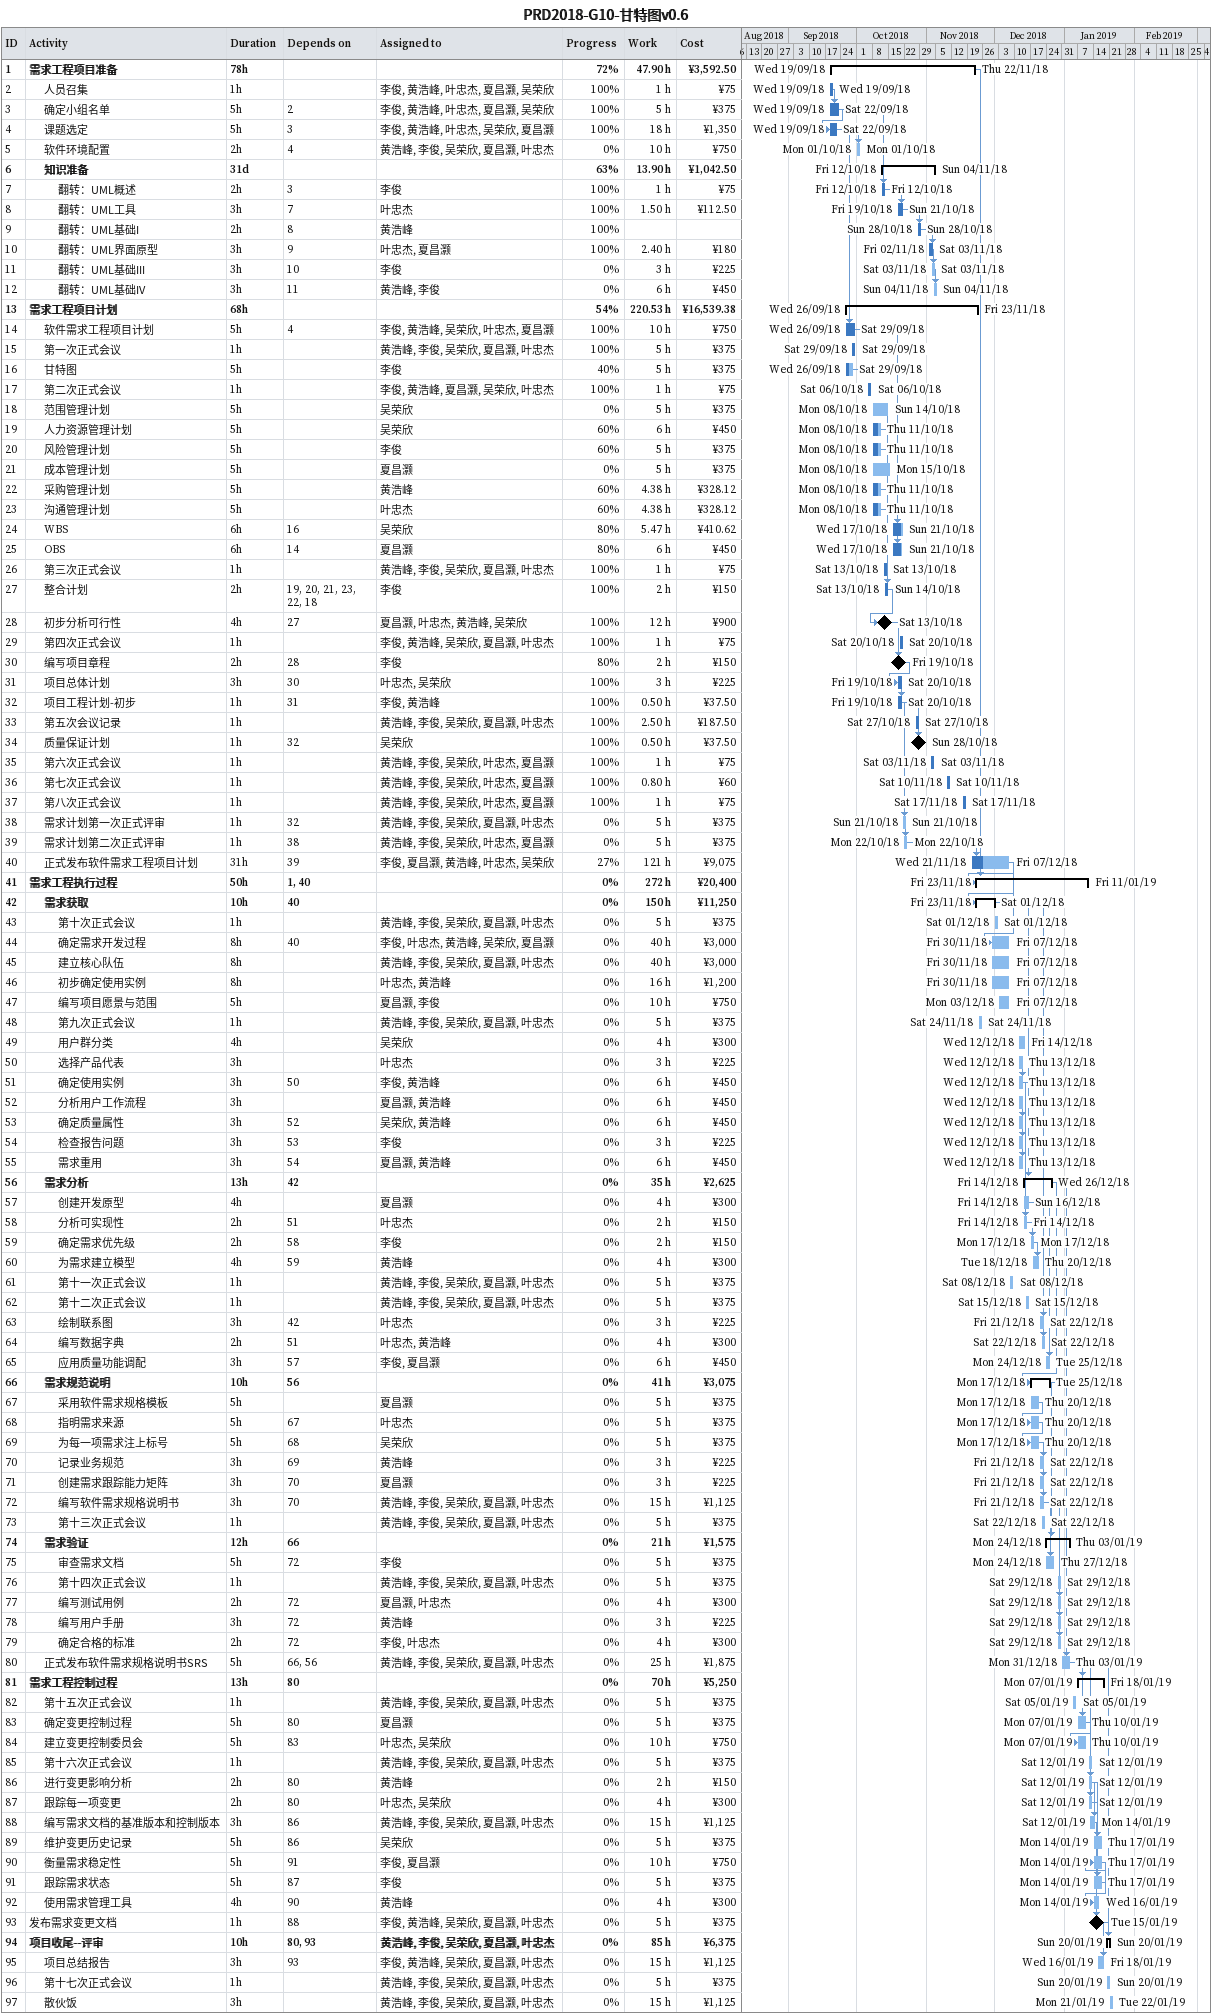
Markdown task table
PRD2018-G10-甘特图v0.6

| ID | Level | Task | Duration | Start | Finish | Predecessors | Resources | % complete | Work (h) | Cost (¥) |
|---|---|---|---|---|---|---|---|---|---|---|
| 1 | 1 | **需求工程项目准备** | 78h | 2018-09-19 | 2018-11-22 |  |  | 72 | 47.90 | 3592.50 |
| 2 | 2 | 人员召集 | 1h | 2018-09-19 | 2018-09-19 |  | 李俊, 黄浩峰, 叶忠杰, 夏昌灏, 吴荣欣 | 100 | 1 | 75 |
| 3 | 2 | 确定小组名单 | 5h | 2018-09-19 | 2018-09-22 | 2 | 李俊, 黄浩峰, 叶忠杰, 夏昌灏, 吴荣欣 | 100 | 5 | 375 |
| 4 | 2 | 课题选定 | 5h | 2018-09-19 | 2018-09-22 | 3 | 李俊, 黄浩峰, 叶忠杰, 吴荣欣, 夏昌灏 | 100 | 18 | 1350 |
| 5 | 2 | 软件环境配置 | 2h | 2018-10-01 | 2018-10-01 | 4 | 黄浩峰, 李俊, 吴荣欣, 夏昌灏, 叶忠杰 | 0 | 10 | 750 |
| 6 | 2 | **知识准备** | 31d | 2018-10-12 | 2018-11-04 |  |  | 63 | 13.90 | 1042.50 |
| 7 | 3 | 翻转：UML概述 | 2h | 2018-10-12 | 2018-10-12 | 3 | 李俊 | 100 | 1 | 75 |
| 8 | 3 | 翻转：UML工具 | 3h | 2018-10-19 | 2018-10-21 | 7 | 叶忠杰 | 100 | 1.50 | 112.50 |
| 9 | 3 | 翻转：UML基础I | 2h | 2018-10-28 | 2018-10-28 | 8 | 黄浩峰 | 100 |  |  |
| 10 | 3 | 翻转：UML界面原型 | 3h | 2018-11-02 | 2018-11-03 | 9 | 叶忠杰, 夏昌灏 | 100 | 2.40 | 180 |
| 11 | 3 | 翻转：UML基础III | 3h | 2018-11-03 | 2018-11-03 | 10 | 李俊 | 0 | 3 | 225 |
| 12 | 3 | 翻转：UML基础IV | 3h | 2018-11-04 | 2018-11-04 | 11 | 黄浩峰, 李俊 | 0 | 6 | 450 |
| 13 | 1 | **需求工程项目计划** | 68h | 2018-09-26 | 2018-11-23 |  |  | 54 | 220.53 | 16539.38 |
| 14 | 2 | 软件需求工程项目计划 | 5h | 2018-09-26 | 2018-09-29 | 4 | 李俊, 黄浩峰, 吴荣欣, 叶忠杰, 夏昌灏 | 100 | 10 | 750 |
| 15 | 2 | 第一次正式会议 | 1h | 2018-09-29 | 2018-09-29 |  | 黄浩峰, 李俊, 吴荣欣, 夏昌灏, 叶忠杰 | 100 | 5 | 375 |
| 16 | 2 | 甘特图 | 5h | 2018-09-26 | 2018-09-29 |  | 李俊 | 40 | 5 | 375 |
| 17 | 2 | 第二次正式会议 | 1h | 2018-10-06 | 2018-10-06 |  | 李俊, 黄浩峰, 夏昌灏, 吴荣欣, 叶忠杰 | 100 | 1 | 75 |
| 18 | 2 | 范围管理计划 | 5h | 2018-10-08 | 2018-10-14 |  | 吴荣欣 | 0 | 5 | 375 |
| 19 | 2 | 人力资源管理计划 | 5h | 2018-10-08 | 2018-10-11 |  | 吴荣欣 | 60 | 6 | 450 |
| 20 | 2 | 风险管理计划 | 5h | 2018-10-08 | 2018-10-11 |  | 李俊 | 60 | 5 | 375 |
| 21 | 2 | 成本管理计划 | 5h | 2018-10-08 | 2018-10-15 |  | 夏昌灏 | 0 | 5 | 375 |
| 22 | 2 | 采购管理计划 | 5h | 2018-10-08 | 2018-10-11 |  | 黄浩峰 | 60 | 4.38 | 328.12 |
| 23 | 2 | 沟通管理计划 | 5h | 2018-10-08 | 2018-10-11 |  | 叶忠杰 | 60 | 4.38 | 328.12 |
| 24 | 2 | WBS | 6h | 2018-10-17 | 2018-10-21 | 16 | 吴荣欣 | 80 | 5.47 | 410.62 |
| 25 | 2 | OBS | 6h | 2018-10-17 | 2018-10-21 | 14 | 夏昌灏 | 80 | 6 | 450 |
| 26 | 2 | 第三次正式会议 | 1h | 2018-10-13 | 2018-10-13 |  | 黄浩峰, 李俊, 吴荣欣, 夏昌灏, 叶忠杰 | 100 | 1 | 75 |
| 27 | 2 | 整合计划 | 2h | 2018-10-13 | 2018-10-14 | 19, 20, 21, 23, 22, 18 | 李俊 | 100 | 2 | 150 |
| 28 | 2 | 初步分析可行性 | 4h | 2018-10-13 | 2018-10-13 | 27 | 夏昌灏, 叶忠杰, 黄浩峰, 吴荣欣 | 100 | 12 | 900 |
| 29 | 2 | 第四次正式会议 | 1h | 2018-10-20 | 2018-10-20 |  | 李俊, 黄浩峰, 吴荣欣, 夏昌灏, 叶忠杰 | 100 | 1 | 75 |
| 30 | 2 | 编写项目章程 | 2h | 2018-10-19 | 2018-10-19 | 28 | 李俊 | 80 | 2 | 150 |
| 31 | 2 | 项目总体计划 | 3h | 2018-10-19 | 2018-10-20 | 30 | 叶忠杰, 吴荣欣 | 100 | 3 | 225 |
| 32 | 2 | 项目工程计划-初步 | 1h | 2018-10-19 | 2018-10-20 | 31 | 李俊, 黄浩峰 | 100 | 0.50 | 37.50 |
| 33 | 2 | 第五次会议记录 | 1h | 2018-10-27 | 2018-10-27 |  | 黄浩峰, 李俊, 吴荣欣, 夏昌灏, 叶忠杰 | 100 | 2.50 | 187.50 |
| 34 | 2 | 质量保证计划 | 1h | 2018-10-28 | 2018-10-28 | 32 | 吴荣欣 | 100 | 0.50 | 37.50 |
| 35 | 2 | 第六次正式会议 | 1h | 2018-11-03 | 2018-11-03 |  | 黄浩峰, 李俊, 吴荣欣, 叶忠杰, 夏昌灏 | 100 | 1 | 75 |
| 36 | 2 | 第七次正式会议 | 1h | 2018-11-10 | 2018-11-10 |  | 黄浩峰, 李俊, 吴荣欣, 叶忠杰, 夏昌灏 | 100 | 0.80 | 60 |
| 37 | 2 | 第八次正式会议 | 1h | 2018-11-17 | 2018-11-17 |  | 黄浩峰, 李俊, 吴荣欣, 叶忠杰, 夏昌灏 | 100 | 1 | 75 |
| 38 | 2 | 需求计划第一次正式评审 | 1h | 2018-10-21 | 2018-10-21 | 32 | 黄浩峰, 李俊, 吴荣欣, 夏昌灏, 叶忠杰 | 0 | 5 | 375 |
| 39 | 2 | 需求计划第二次正式评审 | 1h | 2018-10-22 | 2018-10-22 | 38 | 黄浩峰, 李俊, 吴荣欣, 叶忠杰, 夏昌灏 | 0 | 5 | 375 |
| 40 | 2 | 正式发布软件需求工程项目计划 | 31h | 2018-11-21 | 2018-12-07 | 39 | 李俊, 夏昌灏, 黄浩峰, 叶忠杰, 吴荣欣 | 27 | 121 | 9075 |
| 41 | 1 | **需求工程执行过程** | 50h | 2018-11-23 | 2019-01-11 | 1, 40 |  | 0 | 272 | 20400 |
| 42 | 2 | **需求获取** | 10h | 2018-11-23 | 2018-12-01 | 40 |  | 0 | 150 | 11250 |
| 43 | 3 | 第十次正式会议 | 1h | 2018-12-01 | 2018-12-01 |  | 黄浩峰, 李俊, 吴荣欣, 夏昌灏, 叶忠杰 | 0 | 5 | 375 |
| 44 | 3 | 确定需求开发过程 | 8h | 2018-11-30 | 2018-12-07 | 40 | 李俊, 叶忠杰, 黄浩峰, 吴荣欣, 夏昌灏 | 0 | 40 | 3000 |
| 45 | 3 | 建立核心队伍 | 8h | 2018-11-30 | 2018-12-07 |  | 黄浩峰, 李俊, 吴荣欣, 夏昌灏, 叶忠杰 | 0 | 40 | 3000 |
| 46 | 3 | 初步确定使用实例 | 8h | 2018-11-30 | 2018-12-07 |  | 叶忠杰, 黄浩峰 | 0 | 16 | 1200 |
| 47 | 3 | 编写项目愿景与范围 | 5h | 2018-12-03 | 2018-12-07 |  | 夏昌灏, 李俊 | 0 | 10 | 750 |
| 48 | 3 | 第九次正式会议 | 1h | 2018-11-24 | 2018-11-24 |  | 黄浩峰, 李俊, 吴荣欣, 夏昌灏, 叶忠杰 | 0 | 5 | 375 |
| 49 | 3 | 用户群分类 | 4h | 2018-12-12 | 2018-12-14 |  | 吴荣欣 | 0 | 4 | 300 |
| 50 | 3 | 选择产品代表 | 3h | 2018-12-12 | 2018-12-13 |  | 叶忠杰 | 0 | 3 | 225 |
| 51 | 3 | 确定使用实例 | 3h | 2018-12-12 | 2018-12-13 | 50 | 李俊, 黄浩峰 | 0 | 6 | 450 |
| 52 | 3 | 分析用户工作流程 | 3h | 2018-12-12 | 2018-12-13 |  | 夏昌灏, 黄浩峰 | 0 | 6 | 450 |
| 53 | 3 | 确定质量属性 | 3h | 2018-12-12 | 2018-12-13 | 52 | 吴荣欣, 黄浩峰 | 0 | 6 | 450 |
| 54 | 3 | 检查报告问题 | 3h | 2018-12-12 | 2018-12-13 | 53 | 李俊 | 0 | 3 | 225 |
| 55 | 3 | 需求重用 | 3h | 2018-12-12 | 2018-12-13 | 54 | 夏昌灏, 黄浩峰 | 0 | 6 | 450 |
| 56 | 2 | **需求分析** | 13h | 2018-12-14 | 2018-12-26 | 42 |  | 0 | 35 | 2625 |
| 57 | 3 | 创建开发原型 | 4h | 2018-12-14 | 2018-12-16 |  | 夏昌灏 | 0 | 4 | 300 |
| 58 | 3 | 分析可实现性 | 2h | 2018-12-14 | 2018-12-14 | 51 | 叶忠杰 | 0 | 2 | 150 |
| 59 | 3 | 确定需求优先级 | 2h | 2018-12-17 | 2018-12-17 | 58 | 李俊 | 0 | 2 | 150 |
| 60 | 3 | 为需求建立模型 | 4h | 2018-12-18 | 2018-12-20 | 59 | 黄浩峰 | 0 | 4 | 300 |
| 61 | 3 | 第十一次正式会议 | 1h | 2018-12-08 | 2018-12-08 |  | 黄浩峰, 李俊, 吴荣欣, 夏昌灏, 叶忠杰 | 0 | 5 | 375 |
| 62 | 3 | 第十二次正式会议 | 1h | 2018-12-15 | 2018-12-15 |  | 黄浩峰, 李俊, 吴荣欣, 夏昌灏, 叶忠杰 | 0 | 5 | 375 |
| 63 | 3 | 绘制联系图 | 3h | 2018-12-21 | 2018-12-22 | 42 | 叶忠杰 | 0 | 3 | 225 |
| 64 | 3 | 编写数据字典 | 2h | 2018-12-22 | 2018-12-22 | 51 | 叶忠杰, 黄浩峰 | 0 | 4 | 300 |
| 65 | 3 | 应用质量功能调配 | 3h | 2018-12-24 | 2018-12-25 | 57 | 李俊, 夏昌灏 | 0 | 6 | 450 |
| 66 | 2 | **需求规范说明** | 10h | 2018-12-17 | 2018-12-25 | 56 |  | 0 | 41 | 3075 |
| 67 | 3 | 采用软件需求规格模板 | 5h | 2018-12-17 | 2018-12-20 |  | 夏昌灏 | 0 | 5 | 375 |
| 68 | 3 | 指明需求来源 | 5h | 2018-12-17 | 2018-12-20 | 67 | 叶忠杰 | 0 | 5 | 375 |
| 69 | 3 | 为每一项需求注上标号 | 5h | 2018-12-17 | 2018-12-20 | 68 | 吴荣欣 | 0 | 5 | 375 |
| 70 | 3 | 记录业务规范 | 3h | 2018-12-21 | 2018-12-22 | 69 | 黄浩峰 | 0 | 3 | 225 |
| 71 | 3 | 创建需求跟踪能力矩阵 | 3h | 2018-12-21 | 2018-12-22 | 70 | 夏昌灏 | 0 | 3 | 225 |
| 72 | 3 | 编写软件需求规格说明书 | 3h | 2018-12-21 | 2018-12-22 | 70 | 黄浩峰, 李俊, 吴荣欣, 夏昌灏, 叶忠杰 | 0 | 15 | 1125 |
| 73 | 3 | 第十三次正式会议 | 1h | 2018-12-22 | 2018-12-22 |  | 黄浩峰, 李俊, 吴荣欣, 夏昌灏, 叶忠杰 | 0 | 5 | 375 |
| 74 | 2 | **需求验证** | 12h | 2018-12-24 | 2019-01-03 | 66 |  | 0 | 21 | 1575 |
| 75 | 3 | 审查需求文档 | 5h | 2018-12-24 | 2018-12-27 | 72 | 李俊 | 0 | 5 | 375 |
| 76 | 3 | 第十四次正式会议 | 1h | 2018-12-29 | 2018-12-29 |  | 黄浩峰, 李俊, 吴荣欣, 夏昌灏, 叶忠杰 | 0 | 5 | 375 |
| 77 | 3 | 编写测试用例 | 2h | 2018-12-29 | 2018-12-29 | 72 | 夏昌灏, 叶忠杰 | 0 | 4 | 300 |
| 78 | 3 | 编写用户手册 | 3h | 2018-12-29 | 2018-12-29 | 72 | 黄浩峰 | 0 | 3 | 225 |
| 79 | 3 | 确定合格的标准 | 2h | 2018-12-29 | 2018-12-29 | 72 | 李俊, 叶忠杰 | 0 | 4 | 300 |
| 80 | 2 | 正式发布软件需求规格说明书SRS | 5h | 2018-12-31 | 2019-01-03 | 66, 56 | 黄浩峰, 李俊, 吴荣欣, 夏昌灏, 叶忠杰 | 0 | 25 | 1875 |
| 81 | 1 | **需求工程控制过程** | 13h | 2019-01-07 | 2019-01-18 | 80 |  | 0 | 70 | 5250 |
| 82 | 2 | 第十五次正式会议 | 1h | 2019-01-05 | 2019-01-05 |  | 黄浩峰, 李俊, 吴荣欣, 夏昌灏, 叶忠杰 | 0 | 5 | 375 |
| 83 | 2 | 确定变更控制过程 | 5h | 2019-01-07 | 2019-01-10 | 80 | 夏昌灏 | 0 | 5 | 375 |
| 84 | 2 | 建立变更控制委员会 | 5h | 2019-01-07 | 2019-01-10 | 83 | 叶忠杰, 吴荣欣 | 0 | 10 | 750 |
| 85 | 2 | 第十六次正式会议 | 1h | 2019-01-12 | 2019-01-12 |  | 黄浩峰, 李俊, 吴荣欣, 夏昌灏, 叶忠杰 | 0 | 5 | 375 |
| 86 | 2 | 进行变更影响分析 | 2h | 2019-01-12 | 2019-01-12 | 80 | 黄浩峰 | 0 | 2 | 150 |
| 87 | 2 | 跟踪每一项变更 | 2h | 2019-01-12 | 2019-01-12 | 80 | 叶忠杰, 吴荣欣 | 0 | 4 | 300 |
| 88 | 2 | 编写需求文档的基准版本和控制版本 | 3h | 2019-01-12 | 2019-01-14 | 86 | 黄浩峰, 李俊, 吴荣欣, 夏昌灏, 叶忠杰 | 0 | 15 | 1125 |
| 89 | 2 | 维护变更历史记录 | 5h | 2019-01-14 | 2019-01-17 | 86 | 吴荣欣 | 0 | 5 | 375 |
| 90 | 2 | 衡量需求稳定性 | 5h | 2019-01-14 | 2019-01-17 | 91 | 李俊, 夏昌灏 | 0 | 10 | 750 |
| 91 | 2 | 跟踪需求状态 | 5h | 2019-01-14 | 2019-01-17 | 87 | 李俊 | 0 | 5 | 375 |
| 92 | 2 | 使用需求管理工具 | 4h | 2019-01-14 | 2019-01-16 | 90 | 黄浩峰 | 0 | 4 | 300 |
| 93 | 1 | 发布需求变更文档 | 1h | 2019-01-15 | 2019-01-15 | 88 | 李俊, 黄浩峰, 吴荣欣, 夏昌灏, 叶忠杰 | 0 | 5 | 375 |
| 94 | 1 | **项目收尾--评审** | 10h | 2019-01-20 | 2019-01-20 | 80, 93 | 黄浩峰, 李俊, 吴荣欣, 夏昌灏, 叶忠杰 | 0 | 85 | 6375 |
| 95 | 2 | 项目总结报告 | 3h | 2019-01-16 | 2019-01-18 | 93 | 李俊, 黄浩峰, 吴荣欣, 夏昌灏, 叶忠杰 | 0 | 15 | 1125 |
| 96 | 2 | 第十七次正式会议 | 1h | 2019-01-20 | 2019-01-20 |  | 黄浩峰, 李俊, 吴荣欣, 夏昌灏, 叶忠杰 | 0 | 5 | 375 |
| 97 | 2 | 散伙饭 | 3h | 2019-01-21 | 2019-01-22 |  | 黄浩峰, 李俊, 吴荣欣, 夏昌灏, 叶忠杰 | 0 | 15 | 1125 |
